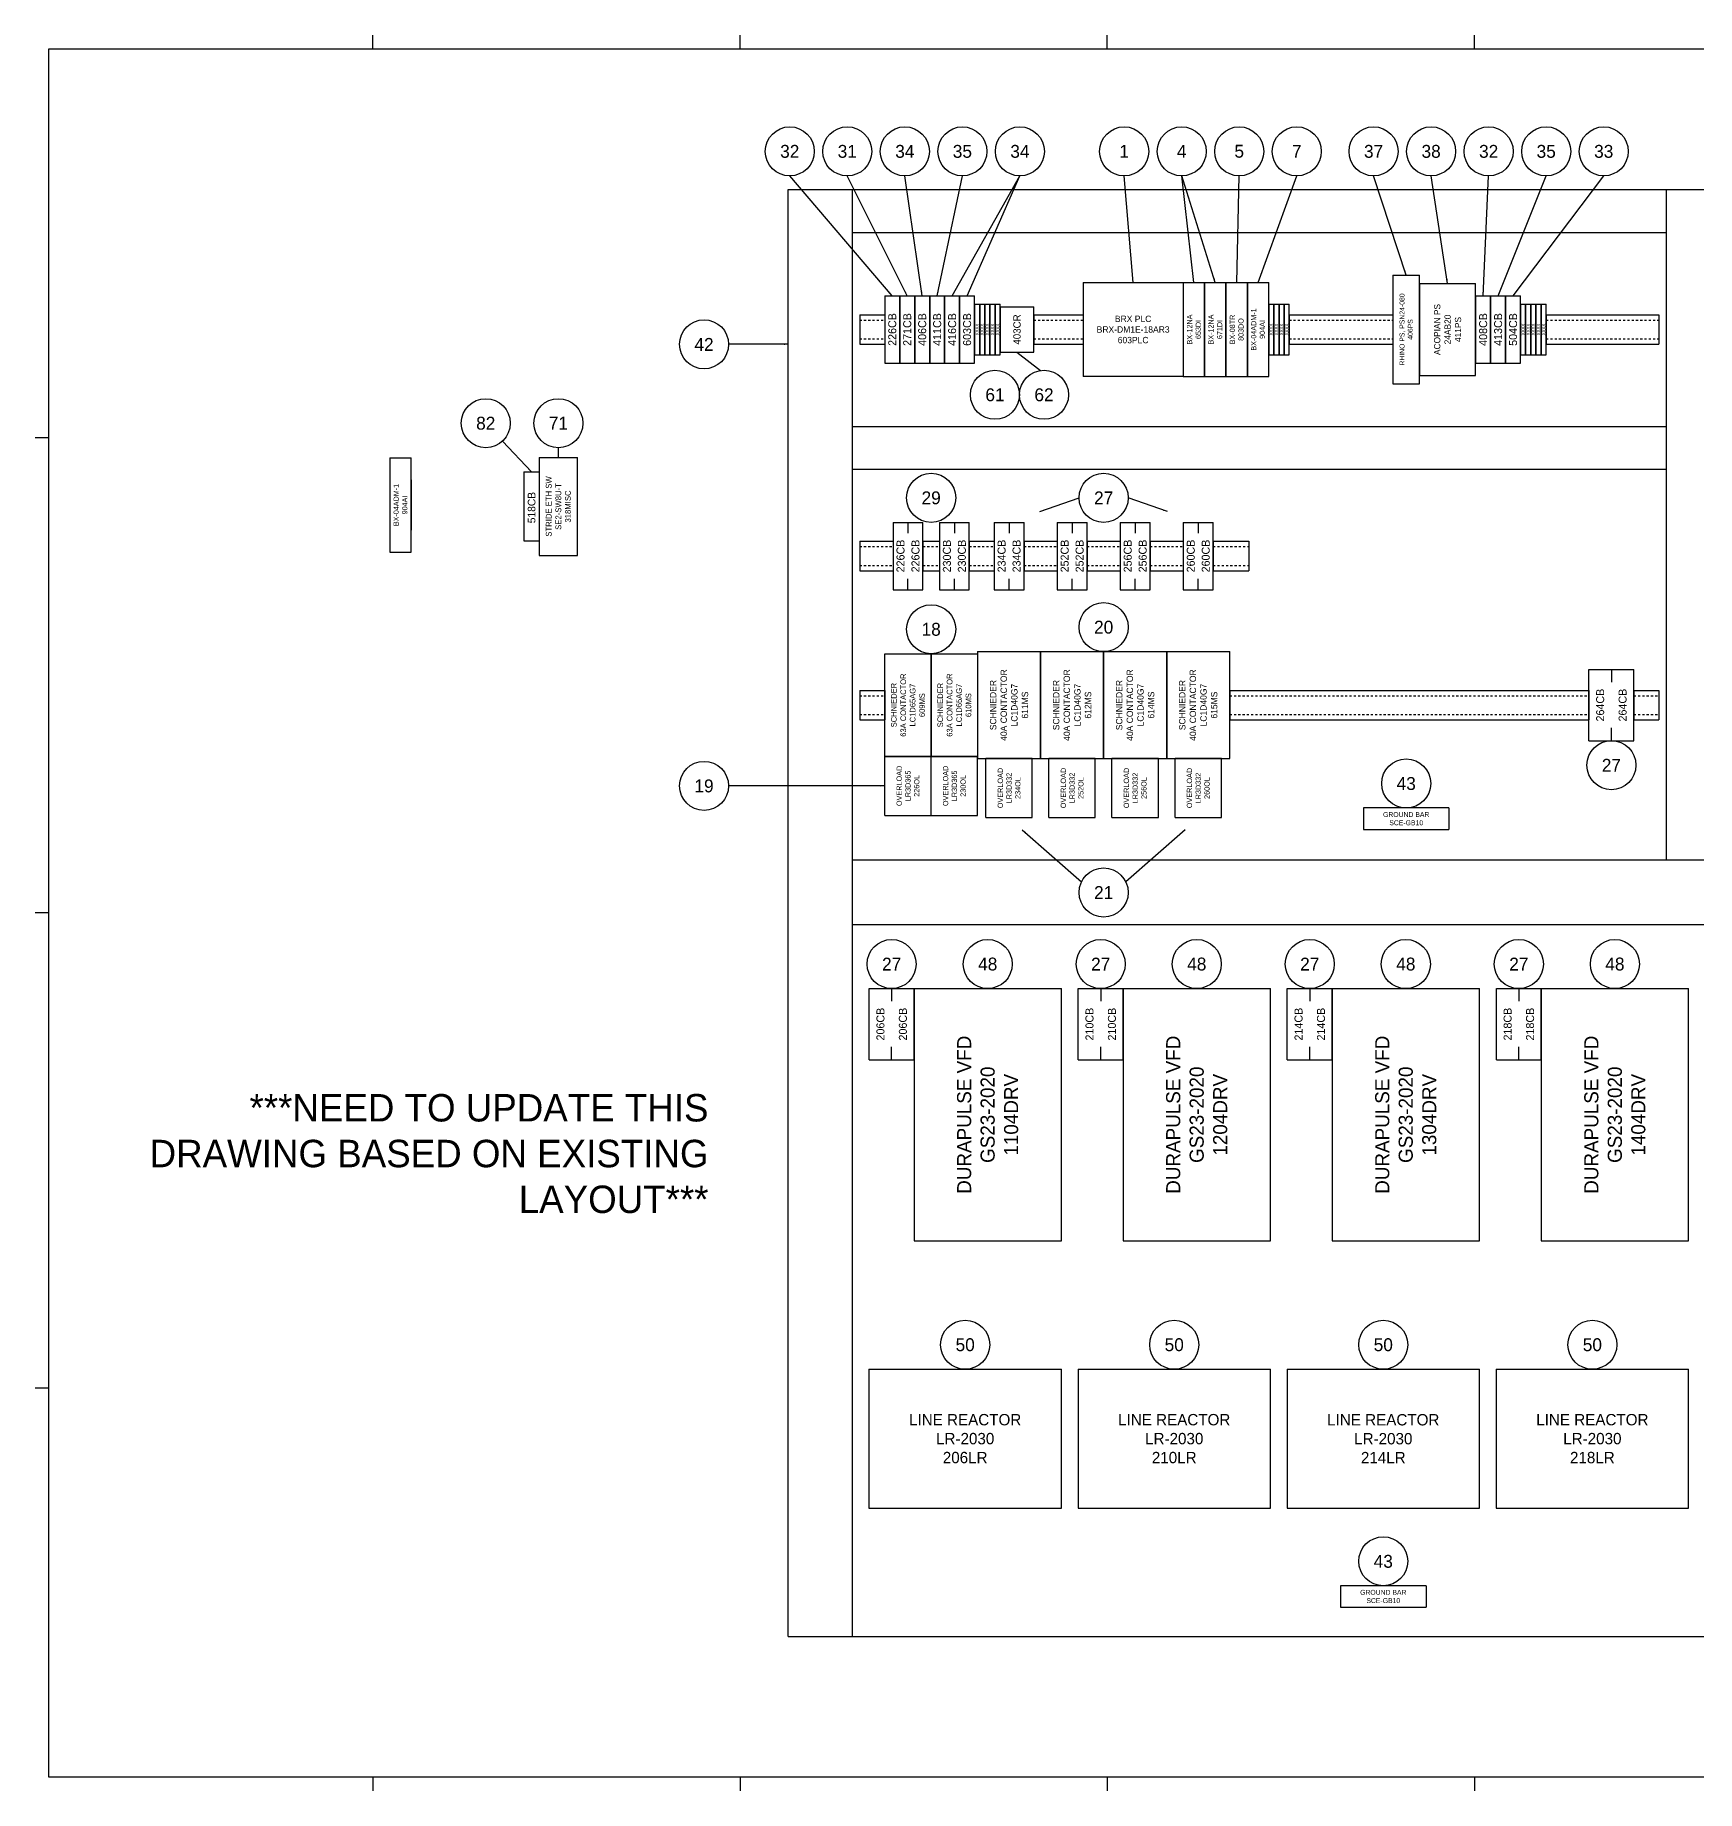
# Model space of a CAD drawing. Header units: inches. Extents: x 10 to 136, y 4 to 86.
# Drawn here: x 10.3 to 88.1, y 3.9 to 86 of the extents above; entities that cross this region are included whole.
import ezdxf
from ezdxf.enums import TextEntityAlignment as Align

# ---------------------------------------------------------------- set-up
doc = ezdxf.new("R2010")
doc.units = ezdxf.units.IN
doc.header["$MEASUREMENT"] = 0
doc.linetypes.add('DASHED2', pattern=[0.375, 0.25, -0.125])
doc.linetypes.add('HIDDEN', pattern=[0.2, 0.1, -0.1])
for name, color, linetype in [('ATTRIBUTE', 3, 'Continuous'), ('SUBPANEL', 7, 'Continuous'), ('TITLE BLOCK', 8, 'Continuous')]:
    doc.layers.add(name, color=color, linetype=linetype)
doc.dimstyles.get("Standard").update_dxf_attribs({"dimtxt": 0.18, "dimasz": 0.18, "dimexe": 0.18, "dimexo": 0.0625, "dimgap": 0.09, "dimtad": 0, "dimtih": 1, "dimtoh": 1, "dimdec": 4, "dimzin": 0, "dimdsep": 46, "dimtxsty": 'Standard', "dimcen": 0.09, "dimadec": 0, "dimazin": 0, "dimtfac": 1, "dimtdec": 4, "dimtofl": 0, "dimtmove": 0, "dimatfit": 3, "dimfxl": 1, "dimtolj": 1, "dimtzin": 0, "dimarcsym": 0})

# ---------------------------------------------------------------- blocks, each defined once
blk = doc.blocks.new('*U15')
at = {"layer": 'TITLE BLOCK'}
for p, q in [((0, -22.002), (0, 0)), ((0, 0), (33.98, 0)), ((4.125, 0), (4.125, 0.176)), ((8.801, 0), (8.801, 0.176)), ((13.476, 0), (13.476, 0.176)), ((18.152, 0), (18.152, 0.176)), ((0, -4.951), (-0.176, -4.951)), ((0, -11.001), (-0.176, -11.001)), ((0, -17.052), (-0.176, -17.052)), ((33.98, -22.002), (0, -22.002)), ((4.125, -22.002), (4.125, -22.178)), ((8.801, -22.002), (8.801, -22.178)), ((13.476, -22.002), (13.476, -22.178)), ((18.152, -22.002), (18.152, -22.178))]:
    blk.add_line(p, q, dxfattribs=at)
at = {"layer": 'ATTRIBUTE'}
for tag, height, p in [('DESDATE', 0.138, (29.855, -20.363)), ('DESCRIPTION1', 0.138, (29.029, -20.894)), ('SHEET', 0.22, (26.554, -21.287)), ('DESCRIPTION2', 0.138, (29.029, -21.117)), ('MACHNAME1', 0.138, (29.029, -21.614)), ('DRAWINGNUM', 0.22, (32.33, -21.7)), ('MACHNAME2', 0.138, (29.029, -21.837))]:
    blk.add_attdef(tag, text='', height=height, dxfattribs=at).set_placement(p, align=Align.MIDDLE)
blk.add_attdef('TOTAL', text='', height=0.22, dxfattribs=at).set_placement((26.554, -21.837), align=Align.MIDDLE_CENTER)
blk = doc.blocks.new('PANEL')
at = {"layer": 'SUBPANEL'}
for p, q in [((0, -67.6875), (0, 0)), ((0, 0), (55.6875, 0)), ((55.6875, -67.6875), (55.6875, 0)), ((0, -67.6875), (55.6875, -67.6875))]:
    blk.add_line(p, q, dxfattribs=at)
blk = doc.blocks.new('DRIVE')
for p, q in [((65.424, 55.307), (65.424, 43.497)), ((65.424, 55.307), (72.314, 55.307)), ((72.314, 43.497), (72.314, 55.307)), ((65.424, 43.497), (72.314, 43.497))]:
    blk.add_line(p, q)
blk = doc.blocks.new('PLC')
for p, q in [((61.646, 70.352), (66.336, 70.352)), ((61.646, 70.352), (61.646, 65.942)), ((66.336, 70.352), (66.336, 65.942)), ((66.336, 65.942), (61.646, 65.942))]:
    blk.add_line(p, q)
blk = doc.blocks.new('PLC_MODULE')
for p, q in [((66.336, 70.352), (66.336, 65.942)), ((66.336, 70.352), (67.336, 70.352)), ((67.336, 65.942), (67.336, 70.352)), ((66.336, 65.942), (67.336, 65.942))]:
    blk.add_line(p, q)
blk = doc.blocks.new('AUTOMATION_DIRECT_LR')
for p, q in [((0, 0), (0, -6.5)), ((0, 0), (9, 0)), ((9, -6.5), (9, 0)), ((0, -6.5), (9, -6.5))]:
    blk.add_line(p, q)
blk = doc.blocks.new('FAZ_CIRCUIT_BREAKER')
for p, q in [((0, 0), (0, -3.15)), ((0, 0), (0.7, 0)), ((0.7, -3.15), (0.7, 0)), ((0, -3.15), (0.7, -3.15))]:
    blk.add_line(p, q)
blk = doc.blocks.new('ASI_BREAKER_100A')
for p, q in [((0, -1.665), (0, 1.665)), ((0, 1.665), (1.05, 1.665)), ((1.05, 1.665), (2.1, 1.665)), ((1.05, 1.665), (1.05, 1.069)), ((2.1, -1.665), (2.1, 1.665)), ((1.05, -1.665), (1.05, -1.069)), ((0, -1.665), (1.05, -1.665)), ((1.05, -1.665), (2.1, -1.665))]:
    blk.add_line(p, q)
blk = doc.blocks.new('SCHNIEDER_40A_CONTACTOR')
for p, q in [((0, 2.5), (0, -2.5)), ((0, 2.5), (2.95, 2.5)), ((2.95, -2.5), (2.95, 2.5)), ((0, -2.5), (2.95, -2.5))]:
    blk.add_line(p, q)
blk = doc.blocks.new('OVERLOAD_FOR_40A_CONTACTOR')
for p, q in [((2.17, 1.38), (0, 1.38)), ((0, -1.38), (0, 1.38)), ((2.17, -1.38), (2.17, 1.38)), ((0, -1.38), (2.17, -1.38))]:
    blk.add_line(p, q)
blk = doc.blocks.new('FAZ_BREAKER_2_POLE')
for p, q in [((0, 1.575), (0, -1.575)), ((0, 1.575), (0.7, 1.575)), ((0.7, 1.575), (1.4, 1.575)), ((0.7, 1.575), (0.7, 1.063)), ((1.4, -1.575), (1.4, 1.575)), ((0, -1.575), (0.7, -1.575)), ((0.7, -1.575), (0.7, -1.063)), ((0.7, -1.575), (1.4, -1.575))]:
    blk.add_line(p, q)
blk = doc.blocks.new('SCHNIEDER_63A_CONTACTOR')
for p, q in [((0, -2.4), (0, 2.4)), ((0, 2.4), (2.17, 2.4)), ((2.17, 2.4), (2.17, -2.4)), ((0, -2.4), (2.17, -2.4))]:
    blk.add_line(p, q)
blk = doc.blocks.new('GROUND BAR')
for p, q in [((150.086, 15.001), (150.086, 11.001)), ((150.086, 15.001), (151.086, 15.001)), ((151.086, 11.001), (151.086, 15.001)), ((150.086, 11.001), (151.086, 11.001))]:
    blk.add_line(p, q)
blk = doc.blocks.new('*U41')
at = {"color": 0}
for p, q in [((0, 0.688), (1.174, 0.688)), ((0, -0.688), (1.174, -0.688))]:
    blk.add_line(p, q, dxfattribs=at)
for p, q in [((0, 0.688), (0, -0.688)), ((1.174, 0.688), (1.174, -0.688))]:
    blk.add_line(p, q)
at = {"color": 0, "linetype": 'HIDDEN'}
for p, q in [((0, 0.438), (1.174, 0.438)), ((0, -0.438), (1.174, -0.438))]:
    blk.add_line(p, q, dxfattribs=at)
blk = doc.blocks.new('*U54')
at = {"color": 0}
for p, q in [((0, 0.687), (16.805, 0.687)), ((0, -0.688), (16.805, -0.688))]:
    blk.add_line(p, q, dxfattribs=at)
for p, q in [((0, 0.687), (0, -0.688)), ((16.805, 0.687), (16.805, -0.688))]:
    blk.add_line(p, q)
at = {"color": 0, "linetype": 'HIDDEN'}
for p, q in [((0, 0.437), (16.805, 0.437)), ((0, -0.438), (16.805, -0.438))]:
    blk.add_line(p, q, dxfattribs=at)
blk = doc.blocks.new('*U50')
at = {"color": 0}
for p, q in [((0.108, 0.688), (1.667, 0.688)), ((0.108, -0.688), (1.667, -0.688))]:
    blk.add_line(p, q, dxfattribs=at)
for p, q in [((0.108, 0.688), (0.108, -0.688)), ((1.667, 0.688), (1.667, -0.688))]:
    blk.add_line(p, q)
at = {"color": 0, "linetype": 'HIDDEN'}
for p, q in [((0.108, 0.438), (1.667, 0.438)), ((0.108, -0.438), (1.667, -0.438))]:
    blk.add_line(p, q, dxfattribs=at)
blk = doc.blocks.new('*U43')
at = {"color": 0}
for p, q in [((0, 0.6875), (0.77, 0.6875)), ((0, -0.6875), (0.77, -0.6875))]:
    blk.add_line(p, q, dxfattribs=at)
for p, q in [((0, 0.6875), (0, -0.6875)), ((0.77, 0.6875), (0.77, -0.6875))]:
    blk.add_line(p, q)
at = {"color": 0, "linetype": 'HIDDEN'}
for p, q in [((0, 0.4375), (0.77, 0.4375)), ((0, -0.4375), (0.77, -0.4375))]:
    blk.add_line(p, q, dxfattribs=at)
blk = doc.blocks.new('*U44')
at = {"color": 0}
for p, q in [((0, 0.6875), (1.16, 0.6875)), ((0, -0.6875), (1.16, -0.6875))]:
    blk.add_line(p, q, dxfattribs=at)
for p, q in [((0, 0.6875), (0, -0.6875)), ((1.16, 0.6875), (1.16, -0.6875))]:
    blk.add_line(p, q)
at = {"color": 0, "linetype": 'HIDDEN'}
for p, q in [((0, 0.4375), (1.16, 0.4375)), ((0, -0.4375), (1.16, -0.4375))]:
    blk.add_line(p, q, dxfattribs=at)
blk = doc.blocks.new('*U45')
at = {"color": 0}
for p, q in [((0, 0.6875), (1.55, 0.6875)), ((0, -0.6875), (1.55, -0.6875))]:
    blk.add_line(p, q, dxfattribs=at)
for p, q in [((0, 0.6875), (0, -0.6875)), ((1.55, 0.6875), (1.55, -0.6875))]:
    blk.add_line(p, q)
at = {"color": 0, "linetype": 'HIDDEN'}
for p, q in [((0, 0.4375), (1.55, 0.4375)), ((0, -0.4375), (1.55, -0.4375))]:
    blk.add_line(p, q, dxfattribs=at)
blk = doc.blocks.new('*U42')
at = {"color": 0}
for p, q in [((0, 0.688), (1.667, 0.688)), ((0, -0.688), (1.667, -0.688))]:
    blk.add_line(p, q, dxfattribs=at)
for p, q in [((0, 0.688), (0, -0.688)), ((1.667, 0.688), (1.667, -0.688))]:
    blk.add_line(p, q)
at = {"color": 0, "linetype": 'HIDDEN'}
for p, q in [((0, 0.438), (1.667, 0.438)), ((0, -0.438), (1.667, -0.438))]:
    blk.add_line(p, q, dxfattribs=at)
blk = doc.blocks.new('RHINO_PS')
for p, q in [((0, 2.545), (0, -2.545)), ((0, 2.545), (1.26, 2.545)), ((1.26, -2.545), (1.26, 2.545)), ((0, -2.545), (1.26, -2.545))]:
    blk.add_line(p, q)
blk = doc.blocks.new('ACOPIAN_PS')
for p, q in [((0, 2.155), (0, -2.155)), ((0, 2.155), (2.62, 2.155)), ((2.62, -2.155), (2.62, 2.155)), ((0, -2.155), (2.62, -2.155))]:
    blk.add_line(p, q)
blk = doc.blocks.new('SQUARE_D_RELAY')
for p, q in [((0, 1.065), (0, -1.065)), ((0, 1.065), (1.57, 1.065)), ((1.57, -1.065), (1.57, 1.065)), ((0, -1.065), (1.57, -1.065))]:
    blk.add_line(p, q)
blk = doc.blocks.new('*U51')
at = {"color": 0}
for p, q in [((0, 0.687), (2.304, 0.687)), ((0, -0.688), (2.304, -0.688))]:
    blk.add_line(p, q, dxfattribs=at)
for p, q in [((0, 0.687), (0, -0.688)), ((2.304, 0.687), (2.304, -0.688))]:
    blk.add_line(p, q)
at = {"color": 0, "linetype": 'HIDDEN'}
for p, q in [((0, 0.437), (2.304, 0.437)), ((0, -0.438), (2.304, -0.438))]:
    blk.add_line(p, q, dxfattribs=at)
blk = doc.blocks.new('*U52')
at = {"color": 0}
for p, q in [((1.558, 0.688), (6.399, 0.688)), ((1.558, -0.688), (6.399, -0.688))]:
    blk.add_line(p, q, dxfattribs=at)
for p, q in [((1.558, 0.688), (1.558, -0.688)), ((6.399, 0.688), (6.399, -0.688))]:
    blk.add_line(p, q)
at = {"color": 0, "linetype": 'HIDDEN'}
for p, q in [((1.558, 0.438), (6.399, 0.438)), ((1.558, -0.438), (6.399, -0.438))]:
    blk.add_line(p, q, dxfattribs=at)
blk = doc.blocks.new('*U53')
at = {"color": 0}
for p, q in [((-4.101, 0.688), (1.174, 0.688)), ((-4.101, -0.688), (1.174, -0.688))]:
    blk.add_line(p, q, dxfattribs=at)
for p, q in [((-4.101, 0.688), (-4.101, -0.688)), ((1.174, 0.688), (1.174, -0.688))]:
    blk.add_line(p, q)
at = {"color": 0, "linetype": 'HIDDEN'}
for p, q in [((-4.101, 0.438), (1.174, 0.438)), ((-4.101, -0.438), (1.174, -0.438))]:
    blk.add_line(p, q, dxfattribs=at)
blk = doc.blocks.new('STRIDE_8_PORT_SWITCH')
for p, q in [((0, 0), (0, -4.59)), ((0, 0), (1.8, 0)), ((1.8, -4.59), (1.8, 0)), ((0, -4.59), (1.8, -4.59))]:
    blk.add_line(p, q)
blk = doc.blocks.new('ASI_BREAKER_1P_1A')
for p, q in [((0, 1.665), (0.7085, 1.665)), ((0, 1.665), (0, -1.563)), ((0.7085, 1.665), (0.7085, -1.563)), ((0, -1.563), (0.7085, -1.563))]:
    blk.add_line(p, q)

msp = doc.modelspace()

# ---------------------------------------------------------------- linework, layer by layer
for p, q in [((48.544, 78.79), (48.544, 11.103)), ((86.629, 78.79), (86.629, 47.413)), ((48.544, 76.79), (86.629, 76.79)), ((54.264, 73.425), (54.264, 71.065)), ((54.264, 73.425), (54.504, 73.425)), ((54.504, 71.065), (54.504, 73.425)), ((54.504, 73.425), (54.504, 71.065)), ((54.504, 73.425), (54.744, 73.425)), ((54.744, 71.065), (54.744, 73.425)), ((54.744, 73.425), (54.744, 71.065)), ((54.744, 73.425), (54.984, 73.425)), ((54.984, 71.065), (54.984, 73.425)), ((54.984, 73.425), (54.984, 71.065)), ((54.984, 73.425), (55.224, 73.425)), ((55.224, 71.065), (55.224, 73.425)), ((55.224, 73.425), (55.224, 71.065)), ((55.224, 73.425), (55.464, 73.425)), ((55.464, 71.065), (55.464, 73.425)), ((68.028, 71.065), (68.028, 73.425)), ((68.028, 73.425), (68.028, 71.065)), ((68.028, 73.425), (68.268, 73.425)), ((68.268, 71.065), (68.268, 73.425)), ((68.268, 73.425), (68.268, 71.065)), ((68.268, 73.425), (68.508, 73.425)), ((68.508, 71.065), (68.508, 73.425)), ((68.508, 71.065), (68.508, 73.425)), ((68.508, 73.425), (68.508, 71.065)), ((68.508, 73.425), (68.748, 73.425)), ((68.748, 71.065), (68.748, 73.425)), ((68.748, 73.425), (68.748, 71.065)), ((68.748, 73.425), (68.988, 73.425)), ((68.988, 71.065), (68.988, 73.425)), ((79.808, 73.425), (79.808, 71.065)), ((79.808, 73.425), (80.048, 73.425)), ((80.048, 71.065), (80.048, 73.425)), ((80.048, 73.425), (80.048, 71.065)), ((80.048, 73.425), (80.288, 73.425)), ((80.288, 71.065), (80.288, 73.425)), ((80.288, 73.425), (80.288, 71.065)), ((80.288, 73.425), (80.528, 73.425)), ((80.528, 71.065), (80.528, 73.425)), ((80.528, 73.425), (80.528, 71.065)), ((80.528, 73.425), (80.768, 73.425)), ((80.768, 71.065), (80.768, 73.425)), ((80.768, 73.425), (80.768, 71.065)), ((80.768, 73.425), (81.008, 73.425)), ((81.008, 71.065), (81.008, 73.425)), ((54.264, 71.065), (54.504, 71.065)), ((54.504, 71.065), (54.744, 71.065)), ((54.744, 71.065), (54.984, 71.065)), ((54.984, 71.065), (55.224, 71.065)), ((55.224, 71.065), (55.464, 71.065)), ((68.028, 71.065), (68.268, 71.065)), ((68.268, 71.065), (68.508, 71.065)), ((68.508, 71.065), (68.748, 71.065)), ((68.748, 71.065), (68.988, 71.065)), ((79.808, 71.065), (80.048, 71.065)), ((80.048, 71.065), (80.288, 71.065)), ((80.288, 71.065), (80.528, 71.065)), ((80.528, 71.065), (80.768, 71.065)), ((80.768, 71.065), (81.008, 71.065)), ((48.544, 67.7), (86.629, 67.7)), ((27.905, 62.854), (27.905, 65.214)), ((27.905, 65.214), (27.905, 62.854)), ((86.629, 65.7), (48.544, 65.7)), ((98.231, 47.413), (48.544, 47.413)), ((48.544, 44.413), (98.231, 44.413))]:
    msp.add_line(p, q)
at = {"linetype": 'Continuous'}
for centre in [(45.618, 80.58), (48.31, 80.58), (51.002, 80.58), (53.694, 80.58), (56.386, 80.58), (61.263, 80.58), (63.955, 80.58), (66.647, 80.58), (69.339, 80.58), (72.933, 80.58), (75.625, 80.58), (78.317, 80.58), (81.009, 80.58), (83.701, 80.58), (41.607, 71.551), (55.219, 69.191), (57.513, 69.191), (31.394, 67.862), (34.792, 67.862), (52.234, 64.37), (60.304, 64.37), (52.234, 58.22), (60.304, 58.32), (84.059, 51.861), (41.607, 50.893), (74.46, 51.006), (60.304, 45.906), (50.385, 42.56), (54.88, 42.56), (60.166, 42.56), (64.661, 42.56), (69.947, 42.56), (74.442, 42.56), (79.729, 42.56), (84.224, 42.56), (53.825, 24.75), (63.606, 24.75), (73.387, 24.75), (83.169, 24.75), (73.387, 14.617)]:
    msp.add_circle(centre, 1.147, dxfattribs=at)

# ---------------------------------------------------------------- block references
at = {"xscale": 3.674511666258226, "yscale": 3.674511666258226, "zscale": 3.674511666258226}
msp.add_blockref('*U15', (10.957, 85.37), dxfattribs=at)
for name, p in [('PANEL', (45.544, 78.79)), ('RHINO_PS', (73.828, 72.245)), ('PLC', (-2.308, 4.098)), ('PLC_MODULE', (-2.308, 4.098)), ('PLC_MODULE', (-1.308, 4.098)), ('PLC_MODULE', (-0.308, 4.098)), ('PLC_MODULE', (0.692, 4.098)), ('ACOPIAN_PS', (75.088, 72.245)), ('FAZ_CIRCUIT_BREAKER', (50.064, 73.82)), ('FAZ_CIRCUIT_BREAKER', (50.764, 73.82)), ('FAZ_CIRCUIT_BREAKER', (51.464, 73.82)), ('FAZ_CIRCUIT_BREAKER', (52.164, 73.82)), ('FAZ_CIRCUIT_BREAKER', (52.864, 73.82)), ('FAZ_CIRCUIT_BREAKER', (53.564, 73.82)), ('SQUARE_D_RELAY', (55.464, 72.245)), ('FAZ_CIRCUIT_BREAKER', (77.708, 73.82)), ('FAZ_CIRCUIT_BREAKER', (78.408, 73.82)), ('FAZ_CIRCUIT_BREAKER', (79.108, 73.82)), ('*U41', (48.89, 72.245)), ('*U51', (57.034, 72.245)), ('*U52', (67.429, 72.245)), ('*U53', (85.109, 72.245)), ('PLC_MODULE', (-39.431, -4.113)), ('STRIDE_8_PORT_SWITCH', (33.892, 66.26)), ('ASI_BREAKER_1P_1A', (33.183, 63.914)), ('FAZ_BREAKER_2_POLE', (50.449, 61.648)), ('FAZ_BREAKER_2_POLE', (52.619, 61.648)), ('FAZ_BREAKER_2_POLE', (55.179, 61.648)), ('FAZ_BREAKER_2_POLE', (58.129, 61.648)), ('FAZ_BREAKER_2_POLE', (61.079, 61.648)), ('FAZ_BREAKER_2_POLE', (64.029, 61.648)), ('*U50', (48.782, 61.648)), ('*U43', (51.849, 61.648)), ('*U44', (54.019, 61.648)), ('*U45', (56.579, 61.648)), ('*U45', (59.529, 61.648)), ('*U45', (62.479, 61.648)), ('*U42', (65.429, 61.648)), ('SCHNIEDER_63A_CONTACTOR', (50.064, 54.673)), ('SCHNIEDER_63A_CONTACTOR', (52.234, 54.673)), ('SCHNIEDER_40A_CONTACTOR', (54.404, 54.673)), ('SCHNIEDER_40A_CONTACTOR', (57.354, 54.673)), ('SCHNIEDER_40A_CONTACTOR', (60.304, 54.673)), ('SCHNIEDER_40A_CONTACTOR', (63.254, 54.673)), ('ASI_BREAKER_100A', (83.009, 54.673)), ('*U41', (48.89, 54.673)), ('*U54', (66.204, 54.673)), ('*U41', (85.109, 54.673)), ('OVERLOAD_FOR_40A_CONTACTOR', (50.064, 50.893)), ('OVERLOAD_FOR_40A_CONTACTOR', (52.234, 50.893)), ('OVERLOAD_FOR_40A_CONTACTOR', (54.794, 50.793)), ('OVERLOAD_FOR_40A_CONTACTOR', (57.744, 50.793)), ('OVERLOAD_FOR_40A_CONTACTOR', (60.694, 50.793)), ('OVERLOAD_FOR_40A_CONTACTOR', (63.644, 50.793)), ('ASI_BREAKER_100A', (49.335, 39.748)), ('DRIVE', (-13.989, -13.894)), ('ASI_BREAKER_100A', (59.116, 39.748)), ('DRIVE', (-4.208, -13.894)), ('ASI_BREAKER_100A', (68.897, 39.748)), ('DRIVE', (5.573, -13.894)), ('ASI_BREAKER_100A', (78.679, 39.748)), ('DRIVE', (15.354, -13.894)), ('AUTOMATION_DIRECT_LR', (49.325, 23.603)), ('AUTOMATION_DIRECT_LR', (59.106, 23.603)), ('AUTOMATION_DIRECT_LR', (68.887, 23.603)), ('AUTOMATION_DIRECT_LR', (78.669, 23.603))]:
    msp.add_blockref(name, p)
at = {"rotation": 270}
for p in [(61.459, 199.945), (60.386, 163.557)]:
    msp.add_blockref('GROUND BAR', p, dxfattribs=at)

# ---------------------------------------------------------------- texts
at = {"linetype": 'Continuous'}
for s, height, p in [('32', 0.6038, (45.618, 80.58)), ('31', 0.6038, (48.31, 80.58)), ('34', 0.6038, (51.002, 80.58)), ('35', 0.6038, (53.694, 80.58)), ('34', 0.6038, (56.386, 80.58)), ('1', 0.604, (61.263, 80.58)), ('4', 0.604, (63.955, 80.58)), ('5', 0.604, (66.647, 80.58)), ('7', 0.604, (69.339, 80.58)), ('37', 0.6038, (72.933, 80.58)), ('38', 0.6038, (75.625, 80.58)), ('32', 0.6038, (78.317, 80.58)), ('35', 0.6038, (81.009, 80.58)), ('33', 0.6038, (83.701, 80.58)), ('42', 0.6038, (41.607, 71.551)), ('61', 0.6038, (55.219, 69.191)), ('62', 0.6038, (57.513, 69.191)), ('82', 0.6038, (31.394, 67.862)), ('71', 0.6038, (34.792, 67.862)), ('29', 0.6038, (52.234, 64.37)), ('27', 0.6038, (60.304, 64.37)), ('18', 0.6038, (52.234, 58.22)), ('20', 0.6038, (60.304, 58.32)), ('27', 0.6038, (84.059, 51.861)), ('19', 0.6038, (41.607, 50.893)), ('43', 0.6038, (74.46, 51.006)), ('21', 0.6038, (60.304, 45.906)), ('27', 0.6038, (50.385, 42.56)), ('48', 0.6038, (54.88, 42.56)), ('27', 0.6038, (60.166, 42.56)), ('48', 0.6038, (64.661, 42.56)), ('27', 0.6038, (69.947, 42.56)), ('48', 0.6038, (74.442, 42.56)), ('27', 0.6038, (79.729, 42.56)), ('48', 0.6038, (84.224, 42.56)), ('50', 0.6038, (53.825, 24.75)), ('50', 0.6038, (63.606, 24.75)), ('50', 0.6038, (73.387, 24.75)), ('50', 0.6038, (83.169, 24.75)), ('43', 0.6038, (73.387, 14.617))]:
    msp.add_text(s, height=height, dxfattribs=at).set_placement(p, align=Align.MIDDLE)
for s, height, p in [('226CB', 0.3744, (50.414, 72.245)), ('271CB', 0.3744, (51.114, 72.245)), ('406CB', 0.3744, (51.814, 72.245)), ('411CB', 0.3744, (52.514, 72.245)), ('416CB', 0.3744, (53.214, 72.245)), ('603CB', 0.3744, (53.914, 72.245)), ('XXXX', 0.1491, (54.384, 72.245)), ('XXXX', 0.1491, (54.624, 72.245)), ('XXXX', 0.1491, (54.864, 72.245)), ('XXXX', 0.1491, (55.104, 72.245)), ('XXXX', 0.1491, (55.344, 72.245)), ('403CR', 0.3405, (56.249, 72.245)), ('XXXX', 0.1491, (68.148, 72.245)), ('XXXX', 0.1491, (68.388, 72.245)), ('XXXX', 0.1491, (68.628, 72.245)), ('XXXX', 0.1491, (68.868, 72.245)), ('408CB', 0.3744, (78.058, 72.245)), ('413CB', 0.3744, (78.758, 72.245)), ('504CB', 0.3744, (79.458, 72.245)), ('XXXX', 0.1491, (79.928, 72.245)), ('XXXX', 0.1491, (80.168, 72.245)), ('XXXX', 0.1491, (80.408, 72.245)), ('XXXX', 0.1491, (80.648, 72.245)), ('XXXX', 0.1491, (80.888, 72.245)), ('518CB', 0.3583, (33.538, 63.914)), ('226CB', 0.3744, (50.799, 61.648)), ('226CB', 0.3744, (51.499, 61.648)), ('230CB', 0.3744, (52.969, 61.648)), ('230CB', 0.3744, (53.669, 61.648)), ('234CB', 0.3744, (55.529, 61.648)), ('234CB', 0.3744, (56.229, 61.648)), ('252CB', 0.3744, (58.479, 61.648)), ('252CB', 0.3744, (59.179, 61.648)), ('256CB', 0.3744, (61.429, 61.648)), ('256CB', 0.3744, (62.129, 61.648)), ('260CB', 0.3744, (64.379, 61.648)), ('260CB', 0.3744, (65.079, 61.648)), ('264CB', 0.3744, (83.534, 54.673)), ('264CB', 0.3744, (84.584, 54.673)), ('206CB', 0.3744, (49.86, 39.748)), ('206CB', 0.3744, (50.91, 39.748)), ('210CB', 0.3744, (59.641, 39.748)), ('210CB', 0.3744, (60.691, 39.748)), ('214CB', 0.3744, (69.422, 39.748)), ('214CB', 0.3744, (70.472, 39.748)), ('218CB', 0.3744, (79.204, 39.748)), ('218CB', 0.3744, (80.254, 39.748))]:
    msp.add_text(s, height=height, rotation=90).set_placement(p, align=Align.MIDDLE_CENTER)
at = {"linetype": 'DASHED2', "char_height": 0.243, "attachment_point": 5, "rotation": 90}
for s, insert in [('BX-04ADM-1\\P904AI', (67.528, 72.245)), ('BX-12NA\\P653DI', (64.528, 72.245)), ('BX-12NA\\P671DI', (65.528, 72.245)), ('BX-08TR\\P803DO', (66.528, 72.245)), ('BX-04ADM-1\\P904AI', (27.405, 64.034))]:
    msp.add_mtext_dynamic_manual_height_columns(s, width=5.02402, gutter_width=1.215, heights=[0], dxfattribs=dict(at, insert=insert))
at = {"color": 0, "attachment_point": 5, "rotation": 90}
for s, insert, char_height, width in [('RHINO PS, PSN24-080\\P406PS ', (74.458, 72.245), 0.23165, 4.14926), ('ACOPIAN PS\\P24AB20\\P411PS ', (76.398, 72.245), 0.2923, 5.23539)]:
    msp.add_mtext(s, dxfattribs=dict(at, insert=insert, char_height=char_height, width=width))
at = {"attachment_point": 5}
for s, width, gutter_width, insert, char_height in [('BRX PLC\\PBRX-DM1E-18AR3\\P603PLC', 10.99531, 1.491, (61.683, 72.245), 0.29815), ('LINE REACTOR\\PLR-2030\\P206LR', 9.9464, 2.657, (53.825, 20.353), 0.53139), ('LINE REACTOR\\PLR-2030\\P210LR', 9.9464, 2.657, (63.606, 20.353), 0.53139), ('LINE REACTOR\\PLR-2030\\P214LR', 9.9464, 2.657, (73.387, 20.353), 0.53139), ('LINE REACTOR\\PLR-2030\\P218LR', 9.9464, 2.657, (83.169, 20.353), 0.53139)]:
    msp.add_mtext_dynamic_manual_height_columns(s, width=width, gutter_width=gutter_width, heights=[0], dxfattribs=dict(at, insert=insert, char_height=char_height))
at = {"attachment_point": 5, "rotation": 90}
for s, width, gutter_width, insert, char_height in [('STRIDE ETH SW\\PSE2-SW8U-T\\P318MISC', 9.94999, 1.349, (34.792, 63.965), 0.2698), ('SCHNIEDER\\P63A CONTACTOR\\PLC1D65AG7\\P609MS', 4.27978, 1.319, (51.149, 54.673), 0.26372), ('SCHNIEDER\\P63A CONTACTOR\\PLC1D65AG7\\P610MS', 4.27978, 1.319, (53.319, 54.673), 0.26372), ('SCHNIEDER\\P40A CONTACTOR\\PLC1D40G7\\P611MS', 4.83853, 1.491, (55.879, 54.673), 0.29815), ('SCHNIEDER\\P40A CONTACTOR\\PLC1D40G7\\P612MS', 4.83853, 1.491, (58.829, 54.673), 0.29815), ('SCHNIEDER\\P40A CONTACTOR\\PLC1D40G7\\P614MS', 4.83853, 1.491, (61.779, 54.673), 0.29815), ('SCHNIEDER\\P40A CONTACTOR\\PLC1D40G7\\P615MS', 4.83853, 1.491, (64.729, 54.673), 0.29815), ('OVERLOAD\\PLR3D365\\P226OL', 3.99619, 1.231, (51.149, 50.893), 0.2462), ('OVERLOAD\\PLR3D365\\P230OL', 3.99619, 1.231, (53.319, 50.893), 0.2462), ('OVERLOAD\\PLR3D332\\P234OL', 3.99619, 1.231, (55.879, 50.793), 0.2462), ('OVERLOAD\\PLR3D332\\P252OL', 3.99619, 1.231, (58.829, 50.793), 0.2462), ('OVERLOAD\\PLR3D332\\P256OL', 3.99619, 1.231, (61.779, 50.793), 0.2462), ('OVERLOAD\\PLR3D332\\P260OL', 3.99619, 1.231, (64.729, 50.793), 0.2462), ('DURAPULSE VFD\\PGS23-2020\\P1104DRV', 24.31153, 3.296, (54.88, 35.508), 0.65923), ('DURAPULSE VFD\\PGS23-2020\\P1204DRV', 24.31153, 3.296, (64.661, 35.508), 0.65923), ('DURAPULSE VFD\\PGS23-2020\\P1304DRV', 24.31153, 3.296, (74.442, 35.508), 0.65923), ('DURAPULSE VFD\\PGS23-2020\\P1404DRV', 24.31153, 3.296, (84.224, 35.508), 0.65923)]:
    msp.add_mtext_dynamic_manual_height_columns(s, width=width, gutter_width=gutter_width, heights=[0], dxfattribs=dict(at, insert=insert, char_height=char_height))
at = {"color": 0, "char_height": 0.2316, "width": 4.14926, "attachment_point": 5}
for insert in [(74.46, 49.359), (73.387, 12.97)]:
    msp.add_mtext('GROUND BAR\\PSCE-GB10', dxfattribs=dict(at, insert=insert))
at = {"insert": (41.816, 33.685), "char_height": 1.28442, "width": 29.99071, "attachment_point": 6}
msp.add_mtext('***NEED TO UPDATE THIS DRAWING BASED ON EXISTING LAYOUT***', dxfattribs=at)

# ---------------------------------------------------------------- leaders
at = {"linetype": 'Continuous'}
for points in [[(50.414, 73.82), (45.618, 79.433)], [(51.114, 73.82), (48.31, 79.433)], [(51.814, 73.82), (51.002, 79.433)], [(52.514, 73.82), (53.694, 79.433)], [(53.214, 73.82), (56.386, 79.433)], [(53.914, 73.82), (56.386, 79.433)], [(61.683, 74.45), (61.263, 79.433)], [(64.528, 74.45), (63.955, 79.433)], [(65.528, 74.45), (63.955, 79.433)], [(66.528, 74.45), (66.647, 79.433)], [(67.528, 74.45), (69.339, 79.433)], [(74.458, 74.79), (72.933, 79.433)], [(76.398, 74.4), (75.625, 79.433)], [(78.058, 73.82), (78.317, 79.433)], [(78.758, 73.82), (81.009, 79.433)], [(79.458, 73.82), (83.701, 79.433)], [(45.544, 71.551), (42.754, 71.551)], [(56.249, 71.18), (57.347, 70.326)], [(33.538, 65.579), (32.179, 67.026)], [(34.792, 66.26), (34.792, 66.715)], [(57.322, 63.728), (59.157, 64.37)], [(63.286, 63.728), (61.451, 64.37)], [(50.064, 50.893), (42.754, 50.893)], [(56.498, 48.843), (59.27, 46.403)], [(64.11, 48.843), (61.338, 46.403)]]:
    msp.add_leader(points, dimstyle='Standard', override={"dimasz": 0.2, "dimtmove": 0}, dxfattribs=at)

doc.saveas('drawing.dxf')
